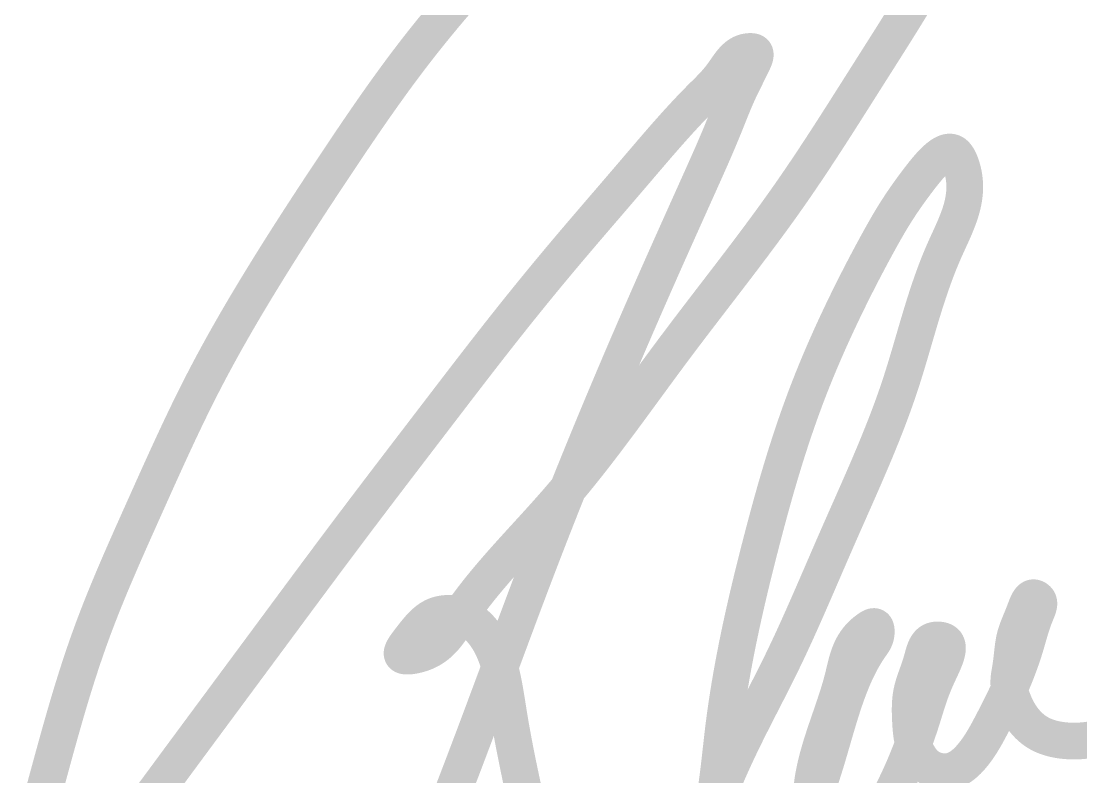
# Model space of a CAD drawing. Header units: inches. Extents: x 541671 to 837720, y 76128 to 1008472.
# Drawn here: x 823396 to 826596, y 627545 to 629828 of the extents above; entities that cross this region are included whole.
import ezdxf
from ezdxf.enums import TextEntityAlignment as Align

# ---------------------------------------------------------------- set-up
doc = ezdxf.new("R2010")
doc.units = ezdxf.units.IN
doc.header["$MEASUREMENT"] = 0
doc.layers.get('0').update_dxf_attribs({"lineweight": 18})
for name, color, linetype, lineweight in [('ISO', 153, 'Continuous', 15), ('LC Net thay', 7, 'Continuous', 25), ('LC Text1', 3, 'Continuous', 20)]:
    doc.layers.add(name, color=color, linetype=linetype, lineweight=lineweight)
doc.styles.add('Khungten', font='VHAVAN_2.TTF', dxfattribs={"width": 0.8, "height": 5000})
doc.styles.add('Title', font='VHAVAN_2.TTF', dxfattribs={"width": 0.8})

# ---------------------------------------------------------------- blocks, each defined once
blk = doc.blocks.new('lcdi fix')
at = {"layer": 'ISO', "ltscale": 2, "const_width": 20}
for points in [[(38804.08103719479, -627.7690645871226), (38802.42456585594, -628.1321730316376), (38801.49621537191, -628.3181404707248), (38800.75906851733, -628.4566660406308), (38799.92301440536, -628.603855553758), (38799.08491745483, -628.7406824845239), (38798.24490709486, -628.8669021031474), (38797.40311275446, -628.9822696798947), (38796.55966386272, -629.0865404849992), (38795.71468984865, -629.1794697887271), (38794.86832014137, -629.2608128613101), (38794.02068416984, -629.3303249730034), (38793.1719113632, -629.3877613940622), (38792.32213115043, -629.43287739472), (38791.47147296066, -629.4654282452302), (38790.62006622288, -629.48516921585), (38789.76804036618, -629.491855576809), (38788.9155248196, -629.4852425983881), (38788.06264901219, -629.4650855508171), (38787.20954237302, -629.4311397043293), (38786.35633433113, -629.383160329191), (38785.50315431558, -629.3209026956465), (38784.65013175542, -629.2441220739383), (38783.46823353882, -629.1132200416869), (38782.94510494289, -629.0459989615829), (38782.09381597958, -628.9239408534959), (38781.24438368168, -628.7857954173232), (38780.39766956572, -628.6309551797931), (38779.55453514808, -628.4588126676044), (38778.71584194523, -628.2687604074836), (38777.88245147362, -628.0601909260968), (38777.05522524967, -627.8324967501921), (38776.23502478987, -627.585070406436), (38775.42271161062, -627.3173044215655), (38774.61914722843, -627.0285913222706), (38773.82519315966, -626.718323635263), (38773.04171092081, -626.3858938872472), (38772.26956202832, -626.0306946049332), (38771.50960799865, -625.6521183150362), (38770.76271034821, -625.2495575442335), (38769.68214532392, -624.6078596850039), (38769.31151509649, -624.3700927226691), (38768.6085904323, -623.8928990944405), (38767.92117859679, -623.391906834755), (38767.24948947522, -622.8682308543466), (38766.59373295284, -622.3229860639203), (38765.95411891496, -621.7572873741501), (38765.33085724685, -621.1722496957864), (38764.72415783379, -620.5689879395068), (38764.13423056106, -619.9486170160471), (38763.56128531395, -619.3122518360724), (38763.00553197772, -618.661007310322), (38762.46718043767, -617.9959983494955), (38761.94644057905, -617.3183398642923), (38761.46345992756, -616.6571545207989), (38760.95850679997, -615.9293882911334), (38760.49101946701, -615.2195174591616), (38760.04058462675, -614.4998729083218), (38759.60672662521, -613.7707932860012), (38759.18896980828, -613.032617239538), (38758.78683852198, -612.2856834162849), (38758.39985711226, -611.5303304635927), (38758.02754992511, -610.766897028836), (38757.66944130647, -609.9957217593219), (38757.32505560233, -609.2171433024578), (38756.99391715866, -608.431500305549), (38756.67555032141, -607.6391314159737), (38756.36947943654, -606.8403752810791), (38756.07522885007, -606.0355705481961), (38755.89592502045, -605.5262216182073), (38755.52214339896, -604.4093020936816), (38755.2682515287, -603.5889352325357), (38755.03453518526, -602.7646045324855), (38754.82484549852, -601.9369566282021), (38754.64303359829, -601.1066381543751), (38754.49295061437, -600.2742957456976), (38754.37844767657, -599.4405760368682), (38754.33574220305, -599.0234017682487), (38754.30531398006, -598.6356225486379), (38754.28161368408, -598.1888026298602), (38754.27002023987, -597.77140376633), (38754.27503137552, -596.9361950263028), (38754.31379296273, -596.1001324389599), (38754.38168870486, -595.2628490081752), (38754.47410230525, -594.4239777378625), (38754.58641746725, -593.5831516319195), (38754.71401789421, -592.7400036942672), (38754.85228728948, -591.8941669287633), (38755.14236779837, -590.1929589299016), (38755.36572134032, -588.829731718859), (38755.66147610924, -586.7455036829451), (38755.87458133753, -585.0073131812624), (38756.07032396417, -583.2706741733473), (38756.25991457948, -581.5442240665434), (38756.4545637737, -579.836600268236), (38756.66548213712, -578.1564401858141), (38756.78054556675, -577.3293582278657), (38756.90388026004, -576.5123812266629), (38757.03688754077, -575.7065888581219), (38757.18096873272, -574.9130607981697), (38757.3375251597, -574.1328767227133), (38757.48666814942, -573.4584649832213), (38757.6932391508, -572.615895970037), (38757.89314502012, -571.8766551694607), (38758.10724238353, -571.1463623066556), (38758.33509840374, -570.4219869758927), (38758.57628024355, -569.7004987715281), (38758.83035506567, -568.978867287864), (38759.09689003287, -568.2540621192311), (38759.37545230793, -567.523052859935), (38759.66560905354, -566.7828091042938), (38759.96692743251, -566.0303004466223), (38760.27897460756, -565.2624964812421), (38760.60131774147, -564.4763668024789), (38760.93352399697, -563.6688810046289), (38761.27516053684, -562.8370086820323), (38761.6257945238, -561.9777194289964), (38761.9849931206, -561.0879828398465), (38762.35232349005, -560.1647685088919), (38762.72735279484, -559.2050460304363), (38762.91761928634, -558.71054723413), (38763.05420305656, -558.3521342258082), (38763.50027105614, -557.1726560257139), (38763.90414275529, -556.133807497903), (38764.11278448618, -555.6221972782514), (38764.32682291145, -555.1211043580442), (38764.54695261127, -554.634509689733), (38764.77386816588, -554.1663942257637), (38765.00826415536, -553.7207389185787), (38765.25083515994, -553.3015247206549), (38765.50227575976, -552.9127325844256), (38765.76328053503, -552.558343462344), (38765.89758654471, -552.3952940792424), (38766.03454406583, -552.2423383068526), (38766.17423992089, -552.099973764236), (38766.31676093242, -551.9686980704191), (38766.4621939229, -551.8490088444905), (38766.61062571491, -551.741403705475), (38766.76214313091, -551.6463802724611), (38766.91683299348, -551.564436164499), (38767.0747821251, -551.4960690006264), (38767.23607734832, -551.4417763999081), (38767.40080548561, -551.4020559814053), (38767.56905335956, -551.3774053641828), (38767.74090779264, -551.3683221672654), (38767.9164556074, -551.3753040097545), (38768.09578362634, -551.3988485106729), (38768.35650403501, -551.4615351562279), (38768.46605561502, -551.4975528890845), (38768.65587750141, -551.5725721339459), (38768.84638058706, -551.6631233974822), (38769.03547485051, -551.7677960181136), (38769.22107027035, -551.8851793342856), (38769.40107682513, -552.0138626844164), (38769.57340449348, -552.1524354069261), (38769.73596325394, -552.2994868402602), (38769.947247164, -552.5216412508398), (38770.02349319929, -552.6134212757806), (38770.14577956084, -552.7782016121437), (38770.25396042253, -552.9477518516123), (38770.34850790203, -553.1218927906248), (38770.42989411703, -553.30044522559), (38770.4985911852, -553.4832299529462), (38770.55507122428, -553.6700677690787), (38770.59980635194, -553.8607794704385), (38770.63326868587, -554.0551858534218), (38770.65593034372, -554.2531077144668), (38770.66826344325, -554.4543658499842), (38770.66383243803, -554.8661741301075), (38770.62375261172, -555.2891770651804), (38770.55180090584, -555.7219410265207), (38770.45175426191, -556.1630323854733), (38770.32738962147, -556.6110175134272), (38770.18248392604, -557.0644627817328), (38770.02081411716, -557.5219345617224), (38769.84615713637, -557.981999224774), (38769.47298942515, -558.9041726854393), (38769.15180955522, -559.6772668440717), (38768.72891422428, -560.71975705371), (38768.38220867031, -561.6045908541419), (38768.0519287909, -562.4749799107431), (38767.73694370268, -563.3318806751158), (38767.43612252231, -564.1762495988623), (38767.14833436639, -565.0090431335957), (38766.87244835161, -565.8312177309181), (38766.60733359461, -566.6437298424426), (38766.35185921198, -567.4475359197822), (38766.10489432042, -568.2435924145284), (38765.63196947696, -569.8162824626888), (38765.17951199738, -571.3694515998013), (38764.73847481483, -572.9107514387342), (38763.85447307324, -575.9883496734437), (38763.58440673669, -576.9037192452815), (38762.912143605, -579.1057603996833), (38762.41071799101, -580.6843766819566), (38761.88997672792, -582.2736223906977), (38761.35064764909, -583.8714304900386), (38760.79345858787, -585.4757339442149), (38760.21913737763, -587.084465717373), (38759.62841185171, -588.6955587737029), (38759.02200984344, -590.306946077395), (38758.40065918621, -591.9165605926191), (38757.76508771337, -593.522335283551), (38757.11602325825, -595.1222031143734), (38756.42626078919, -596.7804368830402), (38755.78030618108, -598.2963260221877), (38755.09497490842, -599.8689039928831), (38754.39878749606, -601.4323280133303), (38753.69233160213, -602.9870951667308), (38752.97619488477, -604.5337025363006), (38752.25096500214, -606.0726472052393), (38751.51722961233, -607.6044262567302), (38750.02659294388, -610.6484758402221), (38748.50898614447, -613.6698279523516), (38746.96911047926, -616.672459258767), (38744.76098729478, -620.8974883538322), (38743.83996563792, -622.6368765942752), (38743.04396233376, -624.119468039542), (38742.23518071661, -625.5960626779597), (38741.4089887859, -627.0649469861874), (38740.56075454105, -628.5244074409238), (38739.6858459815, -629.9727305188189), (38738.77963110662, -631.4082026965334), (38738.31333630078, -632.120584221766), (38737.83747791589, -632.829110450728), (38737.35147695188, -633.5335671929752), (38736.85475440871, -634.2337402581124), (38736.34673128626, -634.9294154556937), (38735.82682858451, -635.6203785953221), (38735.29446730335, -636.306415486557), (38734.68658901798, -637.0639252058809), (38734.19009437601, -637.6625821821035), (38733.61724033966, -638.3302119067866), (38733.03028297165, -638.9876524748506), (38732.42899899554, -639.6323546864205), (38731.81316513487, -640.2617693416651), (38731.18255811324, -640.8733472407221), (38730.53695465421, -641.4645391837112), (38729.87613148129, -642.0327959708175), (38729.19986531811, -642.5755684021624), (38728.50793288817, -643.0903072778947), (38727.80011091506, -643.5744633981612), (38727.07617612235, -644.0254875631308), (38726.70809664475, -644.2377785373938), (38726.3359052336, -644.4408305728921), (38725.95957397931, -644.6343250196423), (38725.57907497237, -644.8179432276411), (38725.19438030318, -644.9913665469394), (38724.80546206221, -645.1542763275211), (38724.4122923399, -645.3063539194063), (38724.01484322667, -645.4472806726353), (38723.61308681301, -645.5767379372155), (38723.20699518936, -645.6944070631762), (38722.75621368352, -645.8096193955753), (38722.38175178473, -645.8931526207016), (38721.96296512528, -645.9739331681048), (38721.54061891293, -646.0423706429538), (38721.11515166532, -646.0985247042154), (38720.68700190005, -646.1424550108841), (38720.25660813475, -646.1742212219287), (38719.82440888704, -646.1938829963219), (38719.39084267456, -646.2014999930634), (38718.95634801491, -646.1971318711185), (38718.52136342571, -646.1808382894724), (38718.08632742459, -646.1526789070922), (38717.65167852916, -646.1127133829868), (38717.21785525704, -646.0610013761088), (38716.78529612583, -645.9976025454471), (38716.35443965319, -645.9225765499759), (38715.92572435673, -645.8359830486825), (38715.49958875406, -645.737881700532), (38715.07647136279, -645.6283321645224), (38714.65681070054, -645.5073940996426), (38714.24104528493, -645.3751271648325), (38713.82961363363, -645.2315910191046), (38713.42295426418, -645.0768453214205), (38713.02150569425, -644.9109497307691), (38712.62570644147, -644.7339639061483), (38712.23599502342, -644.5459475064999), (38711.85280995775, -644.3469601908346), (38711.62127595788, -644.2195507991128), (38711.10756998687, -643.9164199839342), (38710.74576335412, -643.6853226415005), (38710.39114742455, -643.444075746298), (38710.04370416416, -643.1929830983045), (38709.70341553885, -642.9323484974102), (38709.37026351463, -642.6624757435166), (38709.04423005739, -642.3836686365194), (38708.72529713312, -642.0962309763527), (38708.41344670771, -641.8004665629123), (38708.10866074715, -641.4966791961106), (38707.81092121737, -641.185172675865), (38707.52021008433, -640.8662508020534), (38706.95980087222, -640.2073761934407), (38706.4272888384, -639.522485769563), (38705.92252971043, -638.8140099296579), (38705.44537921587, -638.0843790730232), (38704.99569308234, -637.3360235988985), (38704.57332703736, -636.5713739065795), (38704.17813680851, -635.7928603953442), (38703.80997812338, -635.0029134644319), (38703.46870670954, -634.2039635131368), (38703.13748872146, -633.3535538747092), (38702.86607538743, -632.5884511413642), (38702.6032617442, -631.7745633063842), (38702.36435944735, -630.9568931818249), (38702.14799054406, -630.1355564476107), (38701.95277708166, -629.3106687836935), (38701.77734110728, -628.4823458700448), (38701.62030466823, -627.6507033865673), (38701.48028981173, -626.8158570132109), (38701.35591858497, -625.9779224299364), (38701.24581303526, -625.1370153166827), (38701.14859520976, -624.2932513533633), (38701.06288715577, -623.44674621995), (38700.98731092046, -622.5976155963835), (38700.86104209497, -620.8919405985271), (38700.75144007229, -619.0423932337089), (38700.67176630671, -617.4546179799254), (38700.6030308597, -615.7279532344546), (38700.55923873733, -614.0014807834996), (38700.54707132757, -612.2795241203621), (38700.55493482365, -611.4215903008699), (38700.5732100184, -610.5664067383277), (38700.60273208524, -609.7145138693741), (38700.6443361977, -608.8664521306873), (38700.69885752929, -608.0227619589314), (38700.76713125352, -607.1839837907573), (38700.84999254384, -606.3506580628218), (38700.94827657376, -605.5233252117996), (38701.06281851677, -604.7025256743764), (38701.19445354637, -603.8887998871505), (38701.28164375242, -603.4060094289598), (38701.51138897278, -602.2839600946281), (38701.69546948411, -601.491591928876), (38701.89499382162, -600.7044278500598), (38702.10871997225, -599.9213301250365), (38702.33540592287, -599.1411610206469), (38702.57380966042, -598.3627828038061), (38702.82268917176, -597.585057741333), (38703.34690746351, -596.0270161470507), (38703.89812469337, -594.4579343727437), (38704.46640475653, -592.8687105533318), (38705.04181154829, -591.2502428237931), (38705.32908243465, -590.4271981598813), (38705.61440896383, -589.5934293190367), (38705.89654912279, -588.7477985681271), (38706.17426089841, -587.889168174017), (38706.44630227762, -587.016400403576), (38706.71143124727, -586.1283575236557), (38706.84917865956, -585.6495039804486), (38707.21991399766, -584.3067518432163), (38707.72978493734, -582.464691204741), (38708.00069186714, -581.5560751442208), (38708.29052425729, -580.6664933337943), (38708.44447761413, -580.2313616968349), (38708.60549047307, -579.8040143317085), (38708.77433887971, -579.3854598082362), (38708.95179887975, -578.976706696174), (38709.13864651884, -578.5787635652923), (38709.33565784263, -578.1926389854052), (38709.54360889681, -577.8193415262267), (38709.76327572699, -577.4598797576036), (38709.99543437888, -577.1152622492627), (38710.24086089811, -576.7864975710054), (38710.50033133035, -576.4745942926038), (38710.77462172124, -576.1805609838339), (38711.06450811648, -575.9054062144824), (38711.37076656171, -575.6501385543143), (38711.69417310259, -575.4157665731145), (38712.03550378475, -575.2032988406609), (38712.39553465389, -575.0137439267128), (38712.94691724679, -574.7835976014849), (38713.17466794653, -574.7073644575321), (38713.59274586753, -574.5917372630684), (38714.02565206512, -574.5008376262376), (38714.46970133591, -574.43425470906), (38714.92120847662, -574.3915776735284), (38715.37648828386, -574.3723956816939), (38715.83185555434, -574.3762978955401), (38716.28362508464, -574.4028734771073), (38716.72811167152, -574.4517115883755), (38717.16163011157, -574.5224013914121), (38717.58049520146, -574.6145320481846), (38717.98102173785, -574.7276927207367), (38718.35952451744, -574.8614725710704), (38718.77942190538, -575.0486241251456), (38719.0361005131, -575.1892330175615), (38719.33039417863, -575.3822658130084), (38719.59598851571, -575.5939911518362), (38719.83367866804, -575.8238408289617), (38720.04425977939, -576.0712466392779), (38720.22852699354, -576.3356403777034), (38720.38727545424, -576.6164538391404), (38720.5213003052, -576.9131188184947), (38720.63139669021, -577.2250671106849), (38720.71835975302, -577.551730510615), (38720.78298463736, -577.89254081318), (38720.826066487, -578.2469298132928), (38720.84840044568, -578.614329305874), (38720.85078165715, -578.9941710858147), (38720.83400526518, -579.3858869480209), (38720.79886641353, -579.7889086874202), (38720.74616024591, -580.2026680988965), (38720.6766819061, -580.6265969773631), (38720.59122653786, -581.0601271177529), (38720.49058928492, -581.5026903149319), (38720.37556529103, -581.9537183638422), (38720.24694969997, -582.4126430593788), (38720.10553765547, -582.8788961964419), (38719.95212430129, -583.3519095699412), (38719.78750478118, -583.8311149748042), (38719.61247423888, -584.3159442059005), (38719.42782781817, -584.8058290581685), (38719.23436066278, -585.3002013265032), (38718.82414472298, -586.3001352910178), (38718.38818756948, -587.3112004587074), (38717.93285035234, -588.3288511888131), (38717.46449422155, -589.348541840609), (38716.51416981907, -591.3758603462957), (38716.04492384745, -592.3743969187017), (38715.59806773605, -593.33518262098), (38715.14880002689, -594.3194612954285), (38714.7273514804, -595.2624378019009), (38714.32298448653, -596.1865943779812), (38713.93492562207, -597.0928050224793), (38713.56240146395, -597.9819437342703), (38713.20463858891, -598.8548845121404), (38712.86086357388, -599.7125013549703), (38712.53030299561, -600.555668261577), (38712.21218343097, -601.3852592307849), (38711.90573145679, -602.2021482614327), (38711.61017364994, -603.0072093523686), (38711.32473658721, -603.8013165024222), (38711.04864684545, -604.5853437104142), (38710.78113100151, -605.360164975189), (38710.52141563219, -606.1266542955891), (38710.26872731437, -606.8856856704333), (38709.78133814051, -608.3848705788369), (38709.31277609456, -609.864711691067), (38708.40738384528, -612.7943304897399), (38707.95817887125, -614.2580921575191), (38707.37938233968, -616.1271014734866), (38707.03622630166, -617.2179436233819), (38706.55573469822, -618.7219889226835), (38706.06166582397, -620.2414348787515), (38705.55412897829, -621.7750762499982), (38705.03323346042, -623.3217077948157), (38704.49908856975, -624.8801242716381), (38703.95180360557, -626.449120438856), (38703.39148786722, -628.0274910548942), (38702.818250654, -629.6140308781414), (38702.23220126526, -631.2075346670354), (38701.63344900031, -632.8067971799865), (38701.0221031585, -634.4106131753888), (38700.39827303911, -636.017777411651), (38699.76206794148, -637.6270846471998), (38699.11359716492, -639.2373296404494), (38698.4529700088, -640.8473071497756), (38697.78029577239, -642.455811933638), (38697.09568375503, -644.0616387504033), (38696.39924325608, -645.6635823585202), (38695.69108357481, -647.2604375163683), (38694.97131401056, -648.8509989823688), (38694.24004386266, -650.4340615149467), (38693.49738243045, -652.0084198724835), (38692.74343901323, -653.572868813435), (38691.97832291032, -655.1262030961698), (38691.20214342105, -656.6672174791111), (38690.41500984473, -658.1947067206602), (38689.61703148071, -659.7074655792567)], [(38646.88073067926, -659.0847072916113), (38646.89242889988, -658.2358967333221), (38646.91874826615, -657.3853106583119), (38646.9591542132, -656.5331872646693), (38647.01311217618, -655.6797647504718), (38647.08008759024, -654.8252813138188), (38647.15954589055, -653.969975152786), (38647.25095251223, -653.1140844654401), (38647.35377289043, -652.257847449906), (38647.46747246032, -651.4015023042339), (38647.59151665706, -650.545287226525), (38647.86850067158, -648.8342000673056), (38648.18044841519, -647.1264915569445), (38648.5230833691, -645.4240672801043), (38648.88645113065, -643.7540566555799), (38649.28380662031, -642.0422845965259), (38649.6962414606, -640.3643539759905), (38650.12801398599, -638.6945981866338), (38650.57770464569, -637.0325744565107), (38651.04389388877, -635.3778400136853), (38651.52516216441, -633.729952086218), (38652.02008992172, -632.0884679021656), (38652.52725760985, -630.4529446895704), (38653.04524567793, -628.8229396765), (38654.10800475051, -625.577713161183), (38655.19701073252, -622.3492461806509), (38656.30090721711, -619.1339965593761), (38657.4083377973, -615.9284221218077), (38658.50794606621, -612.7289806923945), (38659.58837561694, -609.5321300956075), (38660.63827004257, -606.33432815593), (38661.14821770633, -604.7339635026292), (38661.64627293622, -603.1320326977766), (38662.13101618137, -601.5280929694181), (38662.60102789092, -599.9217015456288), (38663.05488851405, -598.3124156544454), (38663.49117849983, -596.6997925239375), (38663.99818063446, -594.724874143034), (38664.30635770131, -593.4630380936542), (38665.07721369184, -590.2195563120185), (38665.47248646212, -588.6025176835246), (38665.88920171774, -586.9926793534432), (38666.10908761391, -586.1914131417525), (38666.33851893508, -585.3930904143963), (38666.57889061581, -584.598092307966), (38666.83159759064, -583.8067999590421), (38667.09803479415, -583.0195945041723), (38667.37959716085, -582.2368570799699), (38667.67767962537, -581.458968823008), (38667.9936771222, -580.6863108698508), (38668.32898458594, -579.919264357095), (38668.68499695111, -579.1582104213066), (38669.06310915231, -578.4035301990698), (38669.46471612406, -577.655604826974), (38669.89121280093, -576.9148154415889), (38670.34399411749, -576.1815431794857), (38670.82445500826, -575.4561691772651), (38671.33399040785, -574.7390745714765), (38671.87399525076, -574.0306404987241), (38672.44586447161, -573.3312480955847), (38673.0509930049, -572.6412784986314), (38673.69077578522, -571.9611128444321), (38674.3666077471, -571.2911322696018), (38674.71847808818, -570.9600804921247), (38675.07988382512, -570.6317179106754), (38675.45099932473, -570.3060921673787), (38675.83199895383, -569.9832509042699), (38676.22305707925, -569.6632417634355), (38676.62434806779, -569.3461123869401), (38677.03604628629, -569.0319104168684), (38677.45832610154, -568.7206834952704), (38677.78440093793, -568.4876104830182), (38678.33305150375, -568.1109409428082), (38678.77704660417, -567.8264184520922), (38679.21642092668, -567.5701744529069), (38679.43221624612, -567.456167932949), (38679.64426551093, -567.3534442902419), (38679.85170510106, -567.2634079429208), (38680.05367139651, -567.187463309092), (38680.24930077721, -567.1270148069016), (38680.43772962314, -567.0834668544467), (38680.61809431421, -567.0582238698735), (38680.7895312304, -567.0526902712882), (38680.95117675167, -567.068270476826), (38681.10216725798, -567.1063689046077), (38681.23085694737, -567.1624778647438), (38681.36898986975, -567.2550858415307), (38681.48443658923, -567.3651613923612), (38681.58835774582, -567.4969184774563), (38681.68113168961, -567.648659218883), (38681.76313677069, -567.8186857386609), (38681.83475133913, -568.0053001588094), (38681.89635374502, -568.2068046014174), (38681.94832233849, -568.4215011884808), (38681.99103546957, -568.647692042101), (38682.02487148836, -568.8836792842485), (38682.05020874497, -569.127765037003), (38682.07690037196, -569.633440562513), (38682.07413715124, -570.1511355949333), (38682.02629455616, -570.8727586504538), (38681.99229394694, -571.1687725523952), (38681.91824172754, -571.6505334859139), (38681.82414215972, -572.1136278694848), (38681.71132943762, -572.5592978035093), (38681.58113775539, -572.9887853883556), (38681.4349013071, -573.4033327243287), (38681.27395428697, -573.8041819118316), (38681.09963088905, -574.1925750512273), (38680.91326530752, -574.5697542428497), (38680.71619173649, -574.9369615871001), (38680.50974437009, -575.295439184305), (38680.29525740247, -575.6464291348584), (38679.84750144003, -576.3309144973755), (38679.38359740222, -577.0003544775773), (38678.84480829819, -577.7633577200359), (38677.53832552, -579.6875346815796), (38676.65369538288, -581.0661254319948), (38675.79423116441, -582.4676425357811), (38674.95912469432, -583.8911461657262), (38674.1475678024, -585.3356964946033), (38673.35875231837, -586.8003536952201), (38672.59187007198, -588.2841779403625), (38671.84611289296, -589.7862294028164), (38671.12067261108, -591.3055682554022), (38670.41474105607, -592.8412546708823), (38669.72751005765, -594.3923488220553), (38669.05817144562, -595.957910881727), (38668.40591704968, -597.5370010226725), (38667.76993869961, -599.1286794176904), (38667.14942822512, -600.7320062395884), (38666.54357745597, -602.3460416611288), (38665.95157822192, -603.9698458551193), (38665.3726223527, -605.6024789943585), (38664.80590167808, -607.2430012516452), (38664.25060802774, -608.8904727997378), (38663.70593323151, -610.5439538114697), (38663.17106911907, -612.2025044595939), (38662.1275402646, -615.5310553562595), (38661.11355610235, -618.868606872089), (38660.02138885632, -622.5522063995359), (38659.14832881364, -625.5412692928112), (38658.18391919186, -628.8660595043439), (38657.22269422514, -632.1797500074135), (38656.25792568541, -635.4800807502579), (38655.28288534461, -638.7647916811748), (38654.29084497472, -642.0316227484382), (38653.27507634769, -645.2783139003332), (38652.75619136647, -646.8934007418466), (38652.22885123547, -648.5026050851211), (38651.69221492615, -650.1056444236892), (38651.14544140999, -651.7022362511016), (38650.58768965854, -653.2920980608797), (38650.01811864326, -654.8749473465377), (38649.43588733563, -656.4505016016428), (38648.84015470717, -658.0184783197237), (38648.23007972937, -659.5785949943129)], [(38594.27216986261, -659.655376438528), (38594.65562277279, -657.2128613742061), (38594.9122438452, -655.5000081105154), (38595.15881711396, -653.7918802252279), (38595.62492752142, -650.3887774995055), (38596.06016855675, -647.0015070162008), (38596.47075478153, -643.6280225945284), (38596.86290075732, -640.2662780536448), (38597.61673020816, -633.5698238910518), (38598.37137340193, -626.8957750818809), (38598.76453655629, -623.5620372328085), (38599.05575887, -621.1868716027584), (38599.61119692569, -616.8917242307107), (38600.0683855064, -613.5540169320539), (38600.54749310183, -610.2149093665994), (38601.04792722865, -606.8746614741976), (38601.56909540345, -603.533533194719), (38602.11040514288, -600.1917844680247), (38602.67126396351, -596.8496752339652), (38603.25107938197, -593.5074654323871), (38603.84925891491, -590.1654150031627), (38604.4652100789, -586.8237838861642), (38605.0983403906, -583.48283202122), (38605.74805736658, -580.1428193481879), (38606.41376852352, -576.8040058069273), (38607.09488137797, -573.4666513373268), (38607.79080344661, -570.1310158791948), (38608.500942246, -566.79735937242), (38609.22470529279, -563.4659417568473), (38609.96150010361, -560.1370229723398), (38610.71073419505, -556.8108629587696), (38611.47181508373, -553.4877216559489), (38612.24415028625, -550.1678590037736), (38613.02714731928, -546.8515349420832), (38613.82021369939, -543.5390094107479), (38614.62275694322, -540.2305423496182), (38616.25390408849, -533.6268233974006), (38617.91584888802, -527.0424576042678), (38619.47956390941, -520.9589471197687), (38621.31545207396, -513.9391521299149), (38623.05550869237, -507.4194150281364), (38623.93818607429, -504.1664910566287), (38624.83035099515, -500.9177735891535), (38625.73279457272, -497.6729452140971), (38626.64630792479, -494.4316885198114), (38627.57168216925, -491.1936860946589), (38628.50970842387, -487.9586205269788), (38629.46117780643, -484.7261744051702), (38630.42688143483, -481.4960303175612), (38631.4076104268, -478.2678708525254), (38632.40415590021, -475.0413785984038), (38633.41730897286, -471.8162361435825), (38634.44786076254, -468.5921260764007), (38635.49660238708, -465.3687309852212), (38636.56432496433, -462.1457334584084), (38637.65181961205, -458.9228160843377), (38638.75987744809, -455.6996614513228), (38639.88928959024, -452.4759521477736), (38641.04084715631, -449.2513707620092), (38642.21534126415, -446.0255998824032), (38643.41356303156, -442.7983220973292), (38644.63630357632, -439.5692199951263), (38645.88435401631, -436.3379761641736), (38647.35831800275, -432.6029794784263), (38648.45931189437, -429.8680289929143), (38649.78580749437, -426.6306694723426), (38651.13642687598, -423.3942154952201), (38652.50960318389, -420.1606893763292), (38653.90376956281, -416.9321134304628), (38655.31735915743, -413.7105099724376), (38656.7488051125, -410.4979013169996), (38658.19654057271, -407.2963097789907), (38659.65899868272, -404.1077576731677), (38661.13461258728, -400.9342673143492), (38662.62181543108, -397.7778610173154), (38664.11904035884, -394.6405610968468), (38665.62472051525, -391.5243898677636), (38667.137289045, -388.4313696448335), (38668.65517909284, -385.363522742864), (38670.17682380343, -382.3228714766447), (38671.70065632148, -379.3114381609594), (38673.22510979173, -376.3312451106267), (38674.74861735888, -373.3843146403906), (38676.26961216758, -370.4726690650914), (38677.78652736259, -367.5983306995131), (38678.54296546269, -366.1757836937322), (38679.29779608862, -364.7633218584233), (38680.05082338347, -363.3611979829384), (38680.80185149034, -361.9696648566405), (38681.55068455232, -360.5889752688581), (38682.29712671248, -359.2193820089342), (38683.04098211389, -357.8611378662517), (38683.9687896533, -356.1761934013102), (38684.52034015203, -355.1795069974141), (38685.25750934865, -353.8544581245751), (38686.73867029249, -351.2236541686925), (38688.24591602449, -348.6009939644482), (38689.01569120638, -347.2861247811925), (38689.7996322097, -345.9653799502412), (38690.60028724259, -344.6361222763771), (38691.42020451312, -343.2957145644123), (38692.26193222948, -341.9415196191167), (38693.12801859976, -340.5709002453132), (38694.02101183211, -339.1812192477628), (38694.94346013464, -337.7698394312865), (38695.41652625226, -337.0551883424523), (38695.89791171547, -336.3341236006709), (38696.38793505027, -335.6063155565535), (38696.88691478272, -334.8714345607095), (38697.39516943882, -334.129150963714), (38697.91301754455, -333.3791351162017), (38698.44077762595, -332.6210573687222), (38698.97876820905, -331.8545880719084), (38699.52730781984, -331.0793975763718), (38700.08671498435, -330.2951562326743), (38700.65730822863, -329.5015343914383), (38701.23940607862, -328.6982024032623), (38701.83332706039, -327.8848306187429), (38702.43938969992, -327.0610893884786), (38703.05791252328, -326.2266490630573), (38703.68921405645, -325.38117999311), (38704.64805406422, -324.1084367663243), (38704.99139107115, -323.6559322176618), (38705.6620679094, -322.7776867002249), (38706.34443702441, -321.8932868232478), (38707.73931186035, -320.1210089822889), (38708.44934746908, -319.2406235141571), (38709.16613513022, -318.3690686781192), (38709.8884397877, -317.5100907221313), (38710.61502638535, -316.66743589408), (38711.34465986717, -315.8448504418957), (38712.07610517702, -315.0460806134979), (38712.80812725885, -314.2748726567952), (38713.53949105655, -313.5349728197089), (38714.26896151403, -312.8301273501602), (38714.63260078515, -312.4920207056912), (38714.99530357518, -312.1640824960778), (38715.35691550211, -311.8467810022994), (38715.71728218396, -311.5405845053501), (38716.07624923866, -311.2459612862203), (38716.43366228425, -310.9633796259059), (38716.78936693867, -310.6933078053989), (38717.14320881997, -310.4362141056681), (38717.49503354609, -310.1925668077311), (38717.84468673504, -309.96283419258), (38718.19201400477, -309.7474845411489), (38718.53686097334, -309.54698613449), (38718.87907325869, -309.3618072535719), (38719.21849647883, -309.1924161793777), (38719.55497625173, -309.0392811928996), (38719.8883581954, -308.9028705751407), (38720.21848792778, -308.7836526070714), (38720.54521106693, -308.6820955696858), (38720.8683732308, -308.5986677439887), (38721.18782003739, -308.5338374109469), (38721.50339710465, -308.48807285158), (38721.81495005064, -308.4618423468437), (38722.12232449331, -308.455614177743), (38722.42536605062, -308.4698566252719), (38722.72392034062, -308.5050379704098), (38723.01783298125, -308.5616264941636), (38723.30694959051, -308.6400904775019), (38723.5911157864, -308.7408982014404), (38723.87017718694, -308.8645179469368), (38724.14397941003, -309.0114179949978), (38724.53188086639, -309.2671325325609), (38724.67519198972, -309.3768887372571), (38724.93235920175, -309.5955045661194), (38725.1838300199, -309.8368243252971), (38725.429566548, -310.0997338600682), (38725.66953088978, -310.3831190157562), (38725.90368514904, -310.6858656376135), (38726.13199142955, -311.0068595709508), (38726.35441183505, -311.3449866610808), (38726.57090846935, -311.6991327532924), (38726.78144343622, -312.0681836928597), (38726.98597883945, -312.4510253250955), (38727.18447678277, -312.8465434952996), (38727.37689936999, -313.2536240487589), (38727.56320870487, -313.6711528307533), (38727.74336689117, -314.0980156866026), (38728.08507823321, -314.9752870009979), (38728.40173022629, -315.8765247543233), (38728.69301970061, -316.7928157089045), (38729.03887632463, -318.0129172677171), (38729.19834308411, -318.6353717365419), (38729.41236006908, -319.5499784273798), (38729.60124974776, -320.4591372145333), (38729.76557226994, -321.3629692965878), (38729.90588778545, -322.2615958720671), (38730.02275644403, -323.1551381395075), (38730.1167383955, -324.0437172974816), (38730.18839378963, -324.9274545445114), (38730.23828277623, -325.8064710791332), (38730.26696550508, -326.6808880999215), (38730.27500212597, -327.5508268054), (38730.26295278867, -328.416408394125), (38730.23137764301, -329.2777540646384), (38730.18083683876, -330.1349850155057), (38730.11189052573, -330.988222445234), (38730.02509885366, -331.8375875524016), (38729.9210219724, -332.6832015355358), (38729.8002200317, -333.525185593182), (38729.66325318135, -334.3636609239038), (38729.51068157115, -335.198748726234), (38729.3430653509, -336.0305701987127), (38729.16096467039, -336.859246539907), (38728.9649396794, -337.6848989483315), (38728.75555052771, -338.507648622548), (38728.53335736514, -339.3276167611239), (38728.29892034145, -340.1449245625518), (38728.05279960643, -340.959693225439), (38727.79555530992, -341.7720439482946), (38727.52774760165, -342.5820979296695), (38727.24993663144, -343.3899763681111), (38726.66654550433, -344.9996914103631), (38726.04986312689, -346.6021586634452), (38725.40437069751, -348.1983477157082), (38724.73454941442, -349.7892281555105), (38724.04488047599, -351.3757695712266), (38723.33984508057, -352.9589415512401), (38721.90159971188, -356.1190555575304), (38720.45566289499, -359.2773268813271), (38719.74101318925, -360.8581955082136), (38719.2294477993, -362.0066863762677), (38718.34904549478, -364.0278684804562), (38717.67438382999, -365.6172188319724), (38717.01340180598, -367.2094329709544), (38716.36561909929, -368.8043843604501), (38715.73055538654, -370.4019464634821), (38715.10773034435, -372.0019927430549), (38714.49666364922, -373.6043966622437), (38713.8968749778, -375.2090316840568), (38713.30788400667, -376.815771271522), (38712.72921041239, -378.4244888876801), (38711.6008940608, -381.6473520582076), (38710.50808333574, -384.8766088998764), (38709.44693564984, -388.1112471169563), (38708.41360841584, -391.3502544137064), (38707.40425904645, -394.5926184943528), (38706.41504495431, -397.8373270631764), (38705.44212355214, -401.083367824438), (38704.48165225261, -404.329728482373), (38702.58268961232, -410.8193603053223), (38700.68741633499, -417.2981241660545), (38699.73155673913, -420.5308998712571), (38698.76509172207, -423.7579216986542), (38697.78417869654, -426.978177352541), (38696.78497507519, -430.1906545371276), (38695.76363827073, -433.3943409567346), (38695.10372737894, -435.4179468832444), (38693.64133326284, -439.7720339977768), (38692.53950699072, -442.9463838219635), (38691.41207085663, -446.1120186912249), (38690.26020750904, -449.2696691748333), (38689.08509959638, -452.4200658421032), (38687.88792976708, -455.5639392623561), (38686.66988066956, -458.7020200048682), (38685.43213495231, -461.8350386389993), (38684.1758752637, -464.9637257340255), (38682.90228425222, -468.0888118592447), (38681.61254456628, -471.2110275839805), (38680.30783885435, -474.3311034775579), (38678.9893497648, -477.4497701092514), (38677.65825994615, -480.5677580483843), (38676.31575204676, -483.6857978642565), (38674.96300871513, -486.8046201262041), (38672.23154634878, -493.0475342654736), (38669.47333403458, -499.3023450206729), (38666.69783296008, -505.5748969462475), (38663.91450431271, -511.8710345966865), (38661.12274368561, -518.219585163275), (38658.36035341481, -524.5536200635725), (38655.59723859918, -530.9286383837807), (38652.84167029324, -537.3042993569507), (38650.09185395704, -543.6632448527143), (38648.71854198384, -546.8310248808812), (38647.34599505056, -549.9881167408203), (38645.97398883977, -553.1323506662502), (38644.60229903393, -556.2615568908986), (38643.23070131551, -559.3735656484496), (38641.85897136707, -562.4662071726398), (38640.48688487109, -565.5373116971568), (38639.11421751007, -568.5847094557357), (38637.74074496652, -571.6062306820768), (38636.36624292293, -574.5997056098768), (38634.99048706182, -577.5629644728724), (38633.61325306571, -580.4938375047404), (38631.93274596182, -584.0182372055242), (38630.85350331687, -586.2502335335357), (38629.47103044714, -589.0762075116982), (38628.08730015837, -591.8720128941586), (38626.70271569252, -594.641596338106), (38625.31768029148, -597.3889045006945), (38623.93259719713, -600.1178840390876), (38622.54786965137, -602.8324816104378), (38619.78109417323, -608.2343174807265), (38617.02057979227, -613.6259853688298), (38614.26955244367, -619.0390585320765), (38612.89860451128, -621.7634887347704), (38611.53123806266, -624.5051102277594), (38610.16785633971, -627.2678696681633), (38608.80886258438, -630.0557137131691), (38607.45466003855, -632.8725890199421), (38606.10565194409, -635.7224422456347), (38604.76224154292, -638.6092200474122), (38604.09276149041, -640.0676889946917), (38603.42483207694, -641.5368690824362), (38602.75850370774, -643.0172536427854), (38602.09382678804, -644.5093360078863), (38601.4308517231, -646.0136095098678), (38600.76962891812, -647.5305674808915), (38600.11020877838, -649.0607032531298), (38599.4526417091, -650.6045101586733), (38598.79697811551, -652.1624815296964), (38598.14326840287, -653.7351106983369), (38597.49156297639, -655.3228909967474), (38596.8419122413, -656.9263157570622), (38596.19436660287, -658.5458783114336), (38595.54897646632, -660.1820719920215)], [(38491.03836028732, -661.7132811023275), (38489.64229675173, -655.189290431188), (38488.25948551245, -648.6648887411466), (38487.5761493585, -645.3945952645845), (38486.89984610412, -642.1146728339954), (38486.23181569116, -638.8219460495857), (38485.57329806144, -635.5132395115907), (38484.92553315675, -632.1853778202203), (38484.289760919, -628.8351855757064), (38483.66722128994, -625.4594873783062), (38483.05915421146, -622.0551078282188), (38482.46679962534, -618.6188715256867), (38482.17690199876, -616.8878147798132), (38481.79502005473, -614.5517012394503), (38481.33224352699, -611.6399218837141), (38480.77554792931, -608.1065277748858), (38480.2021227451, -604.5631039538184), (38479.90313504185, -602.7925367844873), (38479.59276312246, -601.0253492470838), (38479.26860638044, -599.2635036949068), (38478.92826420933, -597.5089624812827), (38478.56933600261, -595.7636879595229), (38478.1894211538, -594.0296424829521), (38477.78611905637, -592.3087884048928), (38477.35702910385, -590.6030880786711), (38476.89975068974, -588.9145038576098), (38476.41188320756, -587.2449980950332), (38476.15572837638, -586.4180128710814), (38475.89102605078, -585.596533144253), (38475.61747615488, -584.7808042087017), (38475.33477861292, -583.9710713585846), (38475.04263334905, -583.167579888086), (38474.74074028747, -582.3705750913705), (38474.42879935238, -581.5803022625732), (38474.10651046794, -580.7970066959151), (38473.7735735584, -580.0209336854987), (38473.42968854788, -579.2523285255411), (38473.07455536057, -578.4914365101722), (38472.70787392071, -577.7385029335746), (38472.32934415244, -576.9937730899073), (38471.93866597998, -576.2574922733475), (38471.53553932751, -575.5299057780303), (38471.11966411921, -574.8112588981512), (38470.69074027927, -574.1017969278619), (38470.24846773187, -573.401765161334), (38469.79254640121, -572.7114088927392), (38469.32267621148, -572.0309734162183), (38468.83855708686, -571.3607040259521), (38468.33988895154, -570.700846016116), (38467.82637172969, -570.0516446808579), (38467.29770534553, -569.4133453143404), (38466.75358972323, -568.786193210748), (38466.19372478698, -568.1704336642288), (38465.61781046097, -567.5663119689452), (38465.02554666941, -566.9740734190909), (38464.2681824076, -566.2567517574171), (38463.79079881625, -565.8263584614033), (38463.14801056992, -565.2727419110943), (38462.48835572574, -564.7351503235168), (38461.81192230256, -564.2156244846647), (38461.11879831925, -563.7162051804244), (38460.40907179468, -563.2389331967333), (38459.68283074774, -562.7858493195617), (38458.94016319729, -562.3589943348306), (38458.18115716218, -561.9604090284793), (38457.40590066128, -561.5921341864268), (38456.61448171351, -561.2562105946363), (38455.80698833766, -560.9546790390268), (38455.39724124514, -560.8174480203998), (38454.9889575624, -560.6911947606714), (38454.56586802917, -560.5712741580792), (38454.14465421031, -560.4625092704555), (38453.29309169654, -560.2733119000222), (38452.43199103093, -560.1214054454467), (38451.56452223283, -560.0062071581015), (38450.69385532159, -559.9271342893007), (38449.82316031662, -559.8836040904043), (38448.95560723727, -559.8750338127375), (38448.09436610295, -559.9008407076471), (38447.24260693297, -559.9604420264604), (38446.40349974675, -560.0532550205244), (38445.58021456364, -560.1786969411878), (38444.38435560543, -560.4261682370088), (38443.99369060007, -560.5251420853656), (38443.23433336426, -560.7451158944405), (38442.49642029699, -560.9957783059217), (38441.77842601875, -561.2768064714728), (38441.07882515009, -561.5878775427227), (38440.3960923116, -561.9286686713458), (38439.72870212383, -562.298857008991), (38439.07512920728, -562.6981197073128), (38438.43384818255, -563.126133917971), (38437.80333367019, -563.582576792618), (38437.18206029074, -564.0671254829031), (38436.56850266474, -564.5794571404931), (38435.96113541277, -565.1192489170353), (38435.35843315537, -565.6861779641822), (38434.75887051309, -566.2799214335864), (38434.1609221065, -566.9001564769187), (38433.56306255612, -567.5465602458225), (38432.96376648251, -568.2188098919578), (38432.36150850626, -568.9165825669534), (38431.75476324788, -569.6395554225201), (38431.14200532794, -570.3874056102704), (38430.52170936699, -571.1598102818589), (38429.89234998557, -571.9564465889598), (38429.25240180426, -572.7769916832221), (38428.6003394436, -573.6211227162858), (38427.94698481273, -574.4723928998228), (38427.25762235167, -575.3766001895074), (38426.58620161333, -576.274277196906), (38425.94073317788, -577.1684359257688), (38425.6340929007, -577.6100984597924), (38425.34157489159, -578.045964453031), (38425.06572388133, -578.4743949151016), (38424.80908460071, -578.8937508556301), (38424.57420178049, -579.3023932842189), (38424.3636201515, -579.6986832104976), (38424.17988444446, -580.080981644056), (38424.02553939019, -580.4476495945364), (38423.90312971949, -580.797048071563), (38423.85469588131, -580.9647590730219), (38423.81520016308, -581.1275380847164), (38423.78496065614, -581.2851802328605), (38423.76429545181, -581.4374806436481), (38423.75352264143, -581.5842344432713), (38423.7529603164, -581.7252367579495), (38423.76292656804, -581.860282713873), (38423.7837394877, -581.9891674372593), (38423.8157171667, -582.1116860542916), (38423.85917769643, -582.2276336911837), (38423.91443916821, -582.3368054741295), (38423.97019303459, -582.4230980640041), (38424.06145265099, -582.5340934481246), (38424.15301833241, -582.6222073121935), (38424.25612499667, -582.7034848439744), (38424.3703814093, -582.7780725248504), (38424.49539633587, -582.8461168362519), (38424.63077854193, -582.9077642595512), (38424.77613679299, -582.9631612761768), (38424.93107985464, -583.0124543675229), (38425.09521649239, -583.0557900149834), (38425.26815547183, -583.0933146999796), (38425.63887551788, -583.1515171081519), (38426.04011011717, -583.1882334432921), (38426.46872939408, -583.2046355566126), (38426.92160347299, -583.201895299333), (38427.39560247833, -583.1811845227021), (38427.88759653439, -583.1436750779285), (38428.39445576561, -583.0905388162591), (38428.91305029637, -583.0229475889118), (38429.44025025103, -582.9420732471281), (38429.972925754, -582.849087642122), (38431.04218390235, -582.6314700473795), (38431.57250679648, -582.5091817601005), (38431.92377659088, -582.4230980640041), (38432.61017556567, -582.2430852250654), (38433.115595932, -582.100202931475), (38433.61220889594, -581.9509177793279), (38434.10015681697, -581.7953312585014), (38434.57958205449, -581.6335448588943), (38435.05062696795, -581.4656600703711), (38435.51343391676, -581.2917783828452), (38435.96814526033, -581.1120012861793), (38436.85385056958, -580.7351668250158), (38437.7088817711, -580.3359686059648), (38438.53437774041, -579.9152185480925), (38439.33147735285, -579.4737285704941), (38440.10131948392, -579.0123105922594), (38440.84504300903, -578.5317765324726), (38441.56378680363, -578.0329383102016), (38442.25868974318, -577.5166078445509), (38442.93089070308, -576.9835970545882), (38443.58152855877, -576.4347178594089), (38444.21174218573, -575.8707821781045), (38444.82267045934, -575.2926019297447), (38445.41545225508, -574.7009890334339), (38445.99122644839, -574.0967554082272), (38446.55113191469, -573.4807129732326), (38447.09630752943, -572.853673647518), (38447.62789216806, -572.2164493501768), (38448.14702470598, -571.5698520003007), (38448.65484401866, -570.9146935169701), (38449.15248898152, -570.251785819255), (38449.64109847002, -569.5819408262614), (38450.12181135957, -568.9059704570573), (38451.06410284364, -567.5389012663618), (38451.98847443724, -566.1570735998794), (38452.90403714386, -564.7669828102571), (38454.19365204219, -562.8114069499079), (38454.74484822119, -561.9877584340284), (38455.68257806535, -560.6075512131447), (38456.63282606137, -559.2343593509631), (38457.5952212321, -557.867964888701), (38458.56939260056, -556.5081498675518), (38459.55496918963, -555.1546963287165), (38460.55158002232, -553.8073863133905), (38461.55885412148, -552.4660018627765), (38462.57642051013, -551.1303250180899), (38463.60390821117, -549.8001378204899), (38464.64094624756, -548.4752223112046), (38465.6871636422, -547.155360531422), (38466.74218941806, -545.8403345223396), (38468.87718220521, -543.2239179810749), (38471.04295679249, -540.6242290170048), (38473.23654536341, -538.0395239597183), (38475.45498010152, -535.4680591387787), (38477.69529319031, -532.9080908837841), (38479.9545168133, -530.3578755243452), (38482.229683154, -527.8156693900128), (38484.51782439594, -525.2797288104084), (38489.12116031762, -520.2196696336377), (38493.74078204643, -515.1637486307409), (38498.3529470505, -510.0980164384127), (38500.64881373956, -507.5571119701599), (38502.93391279801, -505.0085236933319), (38505.20527640931, -502.4505079374885), (38508.27772963009, -498.9409202035986), (38509.69509156505, -497.2993190351517), (38511.91010064972, -494.7041605339273), (38514.10584056762, -492.0964178603026), (38516.28321923836, -489.4766822405036), (38518.44314458172, -486.8455449007452), (38520.58652451739, -484.2035970672259), (38522.71426696508, -481.5514299662082), (38524.8272798445, -478.8896348238577), (38526.92647107536, -476.2188028664095), (38529.01274857734, -473.5395253200895), (38531.08702027021, -470.8523934111108), (38533.15019407365, -468.1579983656884), (38535.20317790739, -465.4569314100427), (38537.24687969108, -462.7497837703668), (38541.31006878731, -457.3196113438698), (38545.34702472002, -451.8722108959446), (38549.36501084693, -446.4123122363126), (38553.37129052565, -440.9446451746862), (38561.37778396939, -430.0049250844859), (38565.39252444977, -424.5423316753477), (38569.42461191272, -419.0908891031868), (38571.45491921189, -416.3634724505719), (38577.56298145771, -408.2358388744524), (38581.66561182216, -402.8297378789521), (38585.78391050894, -397.4334995296667), (38594.04736830699, -386.6571806126631), (38602.31306576717, -375.880021809262), (38606.43416403155, -370.4827336020062), (38610.54071380469, -365.0751628053367), (38614.62767895096, -359.6539518799982), (38618.69002333478, -354.2157432867098), (38622.72271082058, -348.757179486227), (38624.72635943434, -346.0192151522388), (38626.72070527275, -343.274902939238), (38628.70511881885, -340.5238231547992), (38630.67897055569, -337.7655561065076), (38632.64163096633, -334.9996821019558), (38634.58336809662, -332.2387840975662), (38636.53106822277, -329.4435696819091), (38638.45782529621, -326.6532957040235), (38640.37334572535, -323.8553399003922), (38642.27823348143, -321.0500826562638), (38644.17309253567, -318.237904356909), (38646.0585268593, -315.4191853875873), (38647.93514042351, -312.594306133582), (38649.80353719959, -309.7636469801546), (38653.51809627211, -304.0865105160628), (38657.20703584663, -298.3908190774728), (38660.87518769299, -292.6796157464851), (38664.52738358092, -286.9559436052568), (38671.80323456076, -275.4833652205998), (38678.88668038751, -264.2917602320322), (38686.357275772, -252.5124972232261), (38689.99002133423, -246.7638793099322), (38693.6056149253, -241.0059658595364), (38697.1958280658, -235.2348613754839), (38698.9788455673, -232.3431451531469), (38700.75243227641, -229.4466703611888), (38702.51555963318, -226.5449500625491)], [(38453.51243440161, -226.1033383155482), (38451.3070274819, -228.6844114935138), (38449.11335086782, -231.2749839471762), (38446.93168632666, -233.8752222693056), (38444.76231562576, -236.4852930526595), (38442.6055205325, -239.1053628899499), (38440.46158281414, -241.7355983739362), (38438.33078423806, -244.3761660973778), (38436.21340657159, -247.0272326529848), (38434.10973158205, -249.6889646335148), (38432.0200410368, -252.3615286317308), (38429.74167275539, -255.3091086072491), (38427.88363795631, -257.7397431033423), (38425.83673345571, -260.4451663745458), (38423.80334751535, -263.1609064705899), (38421.78292431726, -265.8865087102404), (38419.77490804344, -268.6215184122448), (38417.7787428759, -271.3654808953634), (38415.79387299664, -274.1179414783019), (38413.81974258766, -276.8784454798442), (38411.85579583095, -279.6465382187398), (38409.90147690856, -282.4217650137252), (38407.95623000246, -285.2036711835426), (38406.01949929466, -287.9918020469595), (38402.16936320206, -293.5849191295565), (38398.34662208674, -299.1974788115003), (38394.54682940478, -304.8258436427568), (38390.76553861224, -310.4663761733445), (38388.07656626994, -314.4961321024348), (38383.24281141497, -321.7711132886707), (38379.50019734827, -327.4342544891515), (38375.7720534032, -333.1060869532175), (38372.05994843261, -338.7878160914515), (38368.3654512894, -344.4806473144326), (38364.69013082641, -350.1857860327582), (38361.03555589655, -355.9044376569909), (38357.40329535268, -361.6378075977318), (38353.79491804767, -367.3871012655436), (38350.42985947477, -372.8011523974474), (38346.65646220415, -378.9382902604066), (38343.13151269234, -384.7426434985355), (38341.38158267038, -387.652555822151), (38339.64059009121, -390.5678335811135), (38337.90896567004, -393.4886329996625), (38336.18714012194, -396.4151103020649), (38334.47554416212, -399.3474217125804), (38332.77460850569, -402.2857234554358), (38331.08476386778, -405.2301717548744), (38329.40644096359, -408.1809228351685), (38327.74007050821, -411.1381329205469), (38326.08608321683, -414.1019582352601), (38324.44490980456, -417.0725550035604), (38322.81698098656, -420.0500794496966), (38321.20272747797, -423.0346877978991), (38319.60257999395, -426.0265362724549), (38318.01696924961, -429.0257810975781), (38315.89582077178, -433.0952750743018), (38314.89102913576, -435.0470620547767), (38313.35081213026, -438.069082616561), (38311.82496954649, -441.0982988995383), (38310.31278760961, -444.134365951666), (38308.81355254477, -447.1769388209559), (38307.3265505771, -450.2256725554234), (38305.85106793171, -453.2802222030477), (38304.38639083377, -456.340242811817), (38302.93180550839, -459.4053894297449), (38301.48659818072, -462.4753171048123), (38298.62146241905, -468.6281358183587), (38295.78527334987, -474.795939336449), (38292.97232077422, -480.9759680430288), (38290.17689449323, -487.1654623220675), (38287.39328430794, -493.3616625575341), (38283.28631311501, -502.5312282719296), (38279.06425034784, -511.9661677003714), (38276.29923170313, -518.1731948279194), (38273.55186724936, -524.3871607434467), (38270.83008693028, -530.6108710738135), (38269.48126892865, -533.7272571529611), (38268.14182068961, -536.8471314458984), (38266.81273345611, -539.9708446559853), (38265.49499847114, -543.0987474865633), (38264.18960697763, -546.2311906410141), (38262.89755021859, -549.3685248226866), (38261.61981943695, -552.5111007349333), (38260.35740587572, -555.659269081114), (38259.11130077785, -558.8133805645866), (38257.88249538626, -561.9737858887293), (38256.67198094403, -565.1408357568671), (38255.48074869401, -568.3148808723672), (38253.99170121219, -572.3718290726065), (38253.15997710227, -574.6853161813924), (38252.03106028697, -577.8819094040427), (38250.92217076034, -581.0857207158351), (38249.83243339491, -584.296416860645), (38248.76097306312, -587.5136645824059), (38247.70691463753, -590.7371306250334), (38246.6693829906, -593.9664817323792), (38245.64750299486, -597.2013846483787), (38244.64039952279, -600.4415061169311), (38243.64719744684, -603.6865128819136), (38242.66702163962, -606.9360716872379), (38241.69899697352, -610.1898492768414), (38240.74224832107, -613.4475123945631), (38239.7959005548, -616.708727784362), (38238.85907854719, -619.9731621900919), (38237.01051129794, -626.5103550250406), (38235.18954555326, -633.056424850598), (38233.38918029322, -639.6087056180004), (38231.60241449773, -646.1645312784476), (38228.81455545704, -656.4331356126586), (38226.26406569639, -665.8298793402028)], [(38448.4095237412, -665.1049582157866), (38453.25614692195, -652.4926885786226), (38458.07112805216, -639.8625127939158), (38462.85604627163, -627.2102520444423), (38465.9113647147, -619.0778870489685), (38472.34659800952, -601.8281262169476), (38477.07022409522, -589.107254747034), (38481.79600543561, -576.3778794122154), (38486.53650427939, -563.6486680240596), (38491.30428287527, -550.928288394085), (38493.70232778296, -544.5741191795205), (38496.11190347199, -538.2254083338303), (38498.67000041206, -531.5300375229672), (38500.97168662029, -525.5485079111295), (38503.42340819296, -519.2212219104749), (38505.88959289392, -512.9011269548555), (38508.37008862593, -506.5879686290627), (38510.86474329181, -500.28149251783), (38513.37340479434, -493.9814442059487), (38515.89592103634, -487.6875692781759), (38518.43213992062, -481.3996133192904), (38520.98190934994, -475.1173219140619), (38523.54507722714, -468.8404406472346), (38526.12149145501, -462.5687151036109), (38528.7109999363, -456.3018908679369), (38531.31345057389, -450.0397135249805), (38533.92869127053, -443.7819286595222), (38536.55656992903, -437.5282818563282), (38539.19693445219, -431.2785187001573), (38541.84963274284, -425.0323847757882), (38544.51451270372, -418.7896256679669), (38547.19142223767, -412.549986961496), (38549.88020924749, -406.3132142411305), (38552.58072163595, -400.0790530916183), (38555.2928073059, -393.847249097762), (38558.01631416011, -387.6175478442929), (38560.75109010137, -381.3896949160153), (38563.49698303247, -375.1634358976735), (38566.25384085625, -368.9385163740371), (38567.68894085512, -365.7081842536099), (38574.57942571183, -350.2786362877923), (38577.36231076275, -344.0730686843272), (38580.14273980426, -337.8804048906895), (38582.9169237265, -331.7040780574207), (38586.61089840002, -323.4750713638732), (38588.43132065557, -319.4118767543932), (38591.16286358709, -313.2712504500178), (38592.51993070639, -310.1854852572542), (38593.87029138033, -307.0821134215112), (38595.21326794801, -303.9556559807861), (38596.54818274864, -300.8006339731037), (38597.87435812136, -297.6115684364922), (38598.54391550666, -295.9781394438232), (38599.19115092602, -294.3837687953728), (38600.49874092269, -291.1313379380845), (38601.79814716883, -287.8875466985974), (38602.44511165356, -286.2795578498626), (38603.09042652239, -284.6865292027705), (38603.73422388264, -283.1127275230592), (38604.37663584147, -281.562419576454), (38605.01779450619, -280.0398721286801), (38605.65783198405, -278.5493519454849), (38606.29688038226, -277.0951257925954), (38606.65204273653, -276.3033381530895), (38606.93515913986, -275.6811240347924), (38607.57554762752, -274.3010310083973), (38608.22400686538, -272.9366605695341), (38608.88667012175, -271.5691630757301), (38609.56967066499, -270.179688884562), (38609.92071406555, -269.4708200142013), (38610.27914176346, -268.7493883535972), (38610.64572041726, -268.0130376974121), (38611.02121668551, -267.259411840374), (38611.40639722676, -266.4861545771473), (38611.80202869952, -265.6909097024472), (38612.20887776234, -264.8713210109618), (38612.62771107382, -264.0250322973934), (38613.05929529245, -263.1496873564211), (38613.50439707679, -262.2429299827436), (38613.96378308538, -261.3024039710763), (38614.19907225453, -260.8187414118202), (38614.33775059198, -260.5330376321108), (38614.91699601948, -259.3201530101469), (38615.1473531274, -258.8148102394771), (38615.36530329351, -258.3127890200594), (38615.56607160383, -257.817839554511), (38615.74488314427, -257.3337120454526), (38615.89696300088, -256.8641566954793), (38616.01753625961, -256.412923707243), (38616.06451575414, -256.1953500370728), (38616.10182800647, -255.9837632833169), (38616.1288761523, -255.7786322213015), (38616.14506332739, -255.5804256263418), (38616.14979266751, -255.3896122737679), (38616.14246730841, -255.2066609389258), (38616.12249038581, -255.0320403971236), (38616.08926503549, -254.8662194236767), (38616.04219439314, -254.7096667939441), (38615.98068159461, -254.5628512832445), (38615.90412977553, -254.4262416668698), (38615.81194207174, -254.3003067201935), (38615.70352161891, -254.1855152185199), (38615.55124865109, -254.0632032551912), (38615.43577504237, -253.9911487733825), (38615.27694273231, -253.9116782804376), (38615.10327904281, -253.8433558786983), (38614.91629116915, -253.7856116184739), (38614.71748630659, -253.7378755500777), (38614.50837165045, -253.6995777238517), (38614.29045439596, -253.6701481901), (38614.06524173843, -253.6490169991393), (38613.59895899525, -253.6293698469053), (38613.12158098319, -253.636076669698), (38612.71966512073, -253.6588272884728), (38612.17857867232, -253.7113693000047), (38611.72278964912, -253.7755594909886), (38611.27750440131, -253.8566745048629), (38610.84243717926, -253.9542377426296), (38610.41730223337, -254.0677726053163), (38610.00181381399, -254.1968024939179), (38609.59568617149, -254.3408508094726), (38609.19863355625, -254.4994409529845), (38608.81037021865, -254.6720963254575), (38608.43061040909, -254.8583403279081), (38608.05906837789, -255.0576963613512), (38607.69545837547, -255.2696878268034), (38607.3394946522, -255.4938381252814), (38606.99089145844, -255.7296706577999), (38606.64936304456, -255.976708825352), (38606.31462366093, -256.2344760289761), (38605.98638755796, -256.502495669678), (38605.66436898601, -256.780291148485), (38605.34828219542, -257.0673858663758), (38605.03784143663, -257.3633032243815), (38604.43275501582, -257.9796994648295), (38603.84682372655, -258.6256670779076), (38603.27776157184, -259.2973932717341), (38602.72328255468, -259.9910652544113), (38602.18110067808, -260.7028702340431), (38601.64892994502, -261.4289954187461), (38601.1244843585, -262.165628016659), (38599.05823353794, -265.1409767022596), (38598.53812372917, -265.8729544877187), (38598.15729214548, -266.3963080589074), (38597.47859147826, -267.2976118540046), (38596.93808009353, -267.9886408851125), (38596.39095219303, -268.6665534795957), (38595.83766156933, -269.332236843964), (38595.27866201504, -269.9865781846802), (38594.71440732272, -270.6304647082234), (38593.57194769435, -271.8904221296307), (38592.41391302491, -273.1192067600205), (38591.24393365506, -274.3239162510963), (38590.06563992548, -275.511648254691), (38587.03318568584, -278.5273154247079), (38585.3400608548, -280.2311006232521), (38582.99903155994, -282.6290015533214), (38580.67450523569, -285.0561973620788), (38578.36533213686, -287.5103928425124), (38576.07036251831, -289.989292787679), (38573.78844663492, -292.4906019906393), (38571.51843474151, -295.0120252444285), (38569.2591770929, -297.5512673420708), (38567.00952394397, -300.1060330766486), (38564.76832554955, -302.6740272411735), (38562.53443216451, -305.2529546286914), (38560.30669404368, -307.8405200322504), (38555.86508461402, -313.032384059683), (38549.3629671181, -320.6601945045059), (38547.00543315551, -323.4193566849226), (38542.57539981164, -328.590364300273), (38538.1464616867, -333.748505205509), (38529.30171617595, -344.044653255085), (38524.89083133131, -349.1918935841768), (38520.49088678794, -354.3447335725887), (38516.10434381638, -359.507789812702), (38511.73366368725, -364.6856788969017), (38509.31634236971, -367.5667201007363), (38503.04860020816, -375.1015883982527), (38498.73590659254, -380.3407841755779), (38494.44339487457, -385.59950545223), (38490.17126633052, -390.8767357472916), (38485.91972223669, -396.1714585798327), (38480.96405060991, -402.3969277812284), (38477.47895036737, -406.8092518946614), (38473.2880046865, -412.149728608958), (38469.11377242836, -417.5023952212887), (38464.95389703126, -422.8655587689245), (38460.80602193353, -428.2375262891765), (38452.53684638973, -439.0011013966632), (38441.68406815335, -453.1833257855851), (38427.79301107084, -471.3420076085022), (38419.55290602171, -482.1295000716582), (38411.32711240803, -492.9281232440608), (38403.12285496271, -503.7431112372778), (38399.03106003217, -509.1583777015439), (38395.20235050801, -514.2406560360341), (38390.87229098429, -520.0074605092868), (38386.80519793381, -525.4411696893403), (38378.69129937942, -536.3237155962033), (38370.59839191506, -547.2219102463459), (38362.51920477423, -558.1303280569737), (38350.55270188197, -574.3076907315517), (38314.06813015728, -623.5983994241451), (38302.53439743773, -639.2052344842814), (38281.83019410807, -667.2900443077197)]]:
    blk.add_lwpolyline(points, dxfattribs=at)
at = {"color": 7, "style": 'Khungten', "width": 0.8}
for tag, p in [('REVISION', (39498.75262445211, -10746.30395446718)), ('NGAYHT', (39546.07413610816, -11609.37091637403))]:
    blk.add_attdef(tag, text='', height=199.998925739526, dxfattribs=at).set_placement(p, align=Align.CENTER)
at = {"layer": 'LC Text1', "style": 'Title', "width": 1.824645990402025}
for tag, p, p2 in [('TENBANVE1', (36912.6576448679, -8885.760238945484), (40339.14494544268, -8885.760238945484)), ('TENBANVE2', (36912.6576448679, -9562.465564332902), (40339.14494544268, -9562.465564332902))]:
    blk.add_attdef(tag, text='', height=249.9999935159641, dxfattribs=at).set_placement(p, p2, align=Align.FIT)
at = {"layer": 'LC Text1', "style": 'Title', "width": 0.7}
blk.add_attdef('SOBANVE', text='', height=249.9999935159641, dxfattribs=at).set_placement((39561.98223525286, -13896.18071823567), align=Align.CENTER)

msp = doc.modelspace()

# ---------------------------------------------------------------- block references
at = {"layer": 'LC Net thay', "xscale": 5.543999978195854, "yscale": 5.543999978195854, "zscale": 5.543999978195854}
msp.add_blockref('lcdi fix', (611524.8328397584, 631142.5951173656), dxfattribs=at)

doc.saveas('drawing.dxf')
